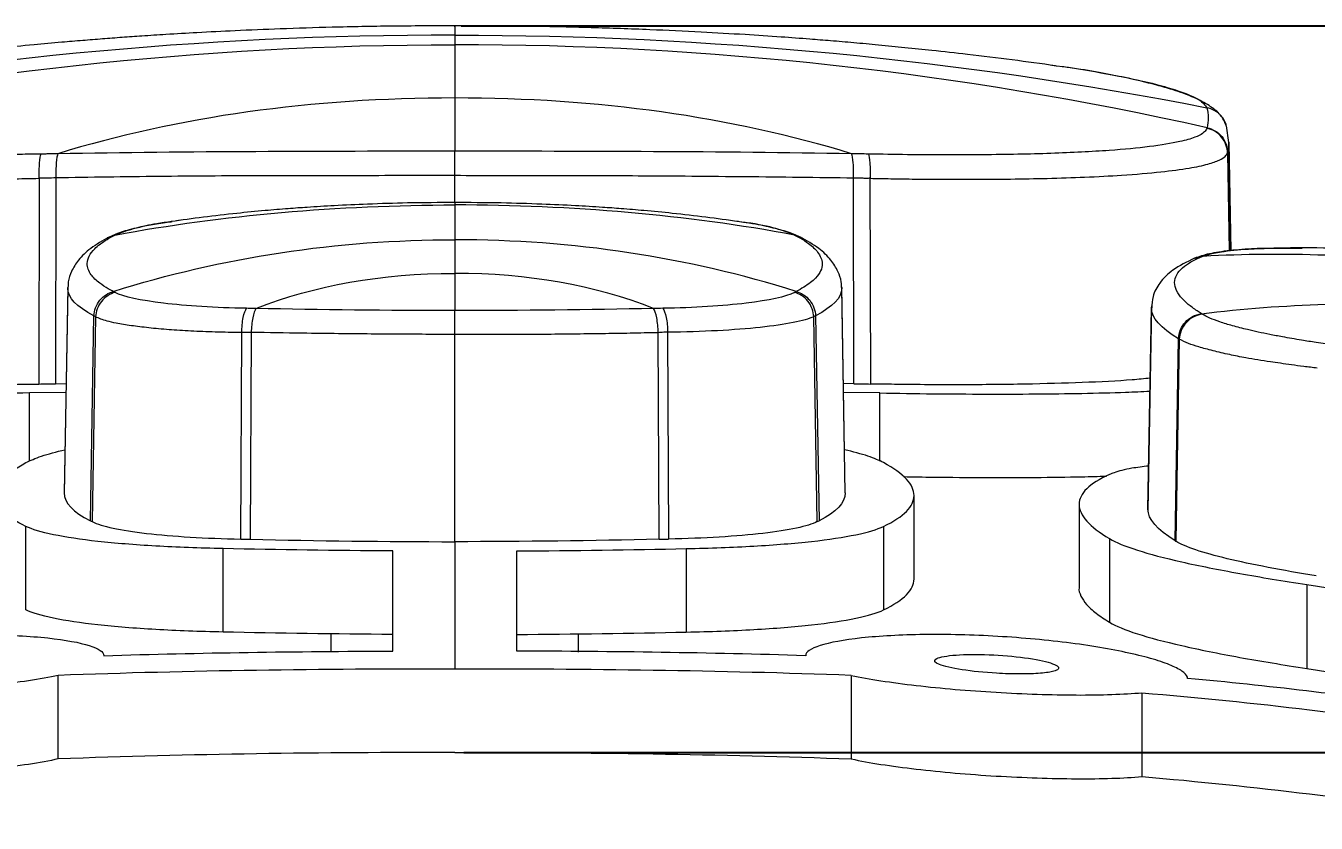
# Model space of a CAD drawing. Header units: inches. Extents: x 1631 to 3663, y 1126 to 1454.
# Drawn here: x 3447.46 to 3459.96, y 1147.99 to 1155.71 of the extents above; entities that cross this region are included whole.
import ezdxf

# ---------------------------------------------------------------- set-up
doc = ezdxf.new("R2010")
doc.units = ezdxf.units.IN
doc.header["$LTSCALE"] = 15
doc.styles.get("Standard").update_dxf_attribs({"font": 'txt', "bigfont": 'gbcbig.shx'})
doc.dimstyles.new('1.5', dxfattribs={"dimtxt": 1, "dimasz": 0.3, "dimexe": 0.18, "dimexo": 0.0625, "dimgap": 0.09, "dimtad": 0, "dimzin": 0, "dimdsep": 46, "dimtxsty": 'Standard', "dimcen": 0, "dimclrd": 3, "dimclre": 3, "dimadec": 0, "dimazin": 2, "dimtfac": 1, "dimtofl": 0, "dimtmove": 0, "dimatfit": 3, "dimfxl": 1, "dimtolj": 1, "dimtzin": 0, "dimarcsym": 0})

# ---------------------------------------------------------------- blocks, each defined once
blk = doc.blocks.new('*D248')
at = {"color": 3, "lineweight": -2}
for p, q in [((3451.705, 1155.713), (3469.698, 1155.713)), ((3469.518, 1155.413), (3469.518, 1153.701)), ((3469.518, 1148.976), (3469.518, 1150.688)), ((3451.705, 1148.676), (3469.698, 1148.676))]:
    blk.add_line(p, q, dxfattribs=at)
at = {"color": 3}
for points in [[(3469.468, 1155.413), (3469.568, 1155.413), (3469.518, 1155.713)], [(3469.468, 1148.976), (3469.568, 1148.976), (3469.518, 1148.676)]]:
    blk.add_solid(points, dxfattribs=at)
at = {"layer": 'Defpoints', "color": 0}
for p in [(3451.643, 1155.713), (3451.643, 1148.676), (3469.518, 1148.676)]:
    blk.add_point(p, dxfattribs=at)
at = {"color": 0, "insert": (3469.518, 1152.194), "char_height": 1, "attachment_point": 5, "rotation": 90}
blk.add_mtext('\\A1;7.04', dxfattribs=at)
blk = doc.blocks.new('*D249')
at = {"color": 3, "lineweight": -2}
for p, q in [((3451.68, 1155.713), (3473.752, 1155.713)), ((3473.572, 1155.413), (3473.572, 1153.442)), ((3473.572, 1148.291), (3473.572, 1150.262)), ((3462.78, 1147.991), (3473.752, 1147.991))]:
    blk.add_line(p, q, dxfattribs=at)
at = {"color": 3}
for points in [[(3473.522, 1155.413), (3473.622, 1155.413), (3473.572, 1155.713)], [(3473.522, 1148.291), (3473.622, 1148.291), (3473.572, 1147.991)]]:
    blk.add_solid(points, dxfattribs=at)
at = {"layer": 'Defpoints', "color": 0}
for p in [(3451.617, 1155.713), (3473.572, 1155.713), (3462.718, 1147.991)]:
    blk.add_point(p, dxfattribs=at)
at = {"color": 0, "insert": (3473.572, 1151.852), "char_height": 1, "attachment_point": 5, "rotation": 90}
blk.add_mtext('\\A1;7.72', dxfattribs=at)

msp = doc.modelspace()

# ---------------------------------------------------------------- linework, layer by layer
at = {"color": 7, "linetype": 'Continuous', "lineweight": 15}
for p, q in [((3459.117, 1154.582), (3459.096, 1154.743)), ((3458.907, 1154.726), (3458.905, 1154.721)), ((3459.105, 1154.48), (3459.106, 1154.485)), ((3459.136, 1153.536), (3459.117, 1154.586)), ((3459.117, 1154.586), (3459.118, 1154.579)), ((3447.592, 1154.236), (3447.587, 1152.244)), ((3447.752, 1154.24), (3447.749, 1152.247)), ((3455.486, 1152.247), (3455.482, 1154.237)), ((3455.648, 1152.244), (3455.643, 1154.236)), ((3448.869, 1153.816), (3448.881, 1153.817)), ((3448.961, 1153.83), (3448.923, 1153.824)), ((3454.308, 1153.825), (3454.27, 1153.83)), ((3459.652, 1153.56), (3459.553, 1153.558)), ((3458.794, 1153.466), (3458.781, 1153.461)), ((3447.868, 1153.185), (3447.833, 1151.179)), ((3447.868, 1153.171), (3447.833, 1151.189)), ((3447.868, 1153.173), (3447.869, 1153.177)), ((3455.402, 1151.19), (3455.367, 1153.185)), ((3455.367, 1153.177), (3455.367, 1153.171)), ((3455.402, 1151.189), (3455.367, 1153.171)), ((3458.368, 1152.995), (3458.333, 1151.022)), ((3458.368, 1152.981), (3458.376, 1153.011)), ((3448.088, 1150.919), (3448.121, 1152.905)), ((3448.138, 1152.894), (3448.105, 1150.911)), ((3455.13, 1150.911), (3455.097, 1152.896)), ((3455.114, 1152.905), (3455.147, 1150.919)), ((3458.334, 1151.031), (3458.368, 1152.979)), ((3449.546, 1150.742), (3449.555, 1152.743)), ((3449.646, 1152.743), (3449.637, 1150.74)), ((3453.598, 1150.74), (3453.589, 1152.741)), ((3453.68, 1152.745), (3453.689, 1150.742)), ((3451.618, 1150.717), (3451.618, 1152.723)), ((3458.597, 1150.726), (3458.63, 1152.681)), ((3458.638, 1152.677), (3458.605, 1150.721)), ((3447.749, 1152.247), (3447.852, 1152.248)), ((3455.486, 1152.247), (3455.384, 1152.248)), ((3447.85, 1152.162), (3447.498, 1152.157)), ((3455.737, 1152.157), (3455.385, 1152.162)), ((3456.068, 1150.356), (3456.068, 1151.164)), ((3457.668, 1151.079), (3457.668, 1150.27)), ((3447.462, 1150.057), (3447.462, 1150.865)), ((3455.773, 1150.865), (3455.773, 1150.057)), ((3457.962, 1150.747), (3457.962, 1149.937)), ((3449.374, 1149.842), (3449.374, 1150.65)), ((3453.861, 1150.65), (3453.861, 1149.842)), ((3459.874, 1150.302), (3459.874, 1149.489)), ((3450.418, 1149.825), (3450.418, 1149.648)), ((3452.818, 1149.648), (3452.818, 1149.825)), ((3447.776, 1148.613), (3447.776, 1149.422)), ((3455.46, 1149.422), (3455.46, 1148.613)), ((3458.276, 1149.254), (3458.276, 1148.443))]:
    msp.add_line(p, q, dxfattribs=at)
at = {"color": 8, "linetype": 'Continuous', "lineweight": 15}
for p, q in [((3459.106, 1154.485), (3459.122, 1153.534)), ((3459.118, 1154.579), (3459.136, 1153.536)), ((3459.105, 1154.48), (3459.121, 1153.534)), ((3451.617, 1153.997), (3451.617, 1154.262)), ((3448.325, 1153.687), (3448.26, 1153.662)), ((3454.91, 1153.687), (3454.975, 1153.661)), ((3458.861, 1153.479), (3458.778, 1153.458)), ((3458.795, 1153.463), (3458.87, 1153.483)), ((3447.868, 1153.171), (3447.868, 1153.173)), ((3458.368, 1152.979), (3458.368, 1152.981)), ((3447.498, 1151.498), (3447.498, 1152.157)), ((3455.737, 1151.498), (3455.737, 1152.157))]:
    msp.add_line(p, q, dxfattribs=at)
at = {"color": 7, "linetype": 'Continuous', "lineweight": 15}
for points in [[(3451.618, 1155.623), (3449.167, 1155.623), (3446.72, 1155.387), (3444.33, 1154.92)], [(3451.618, 1155.623), (3454.068, 1155.623), (3456.515, 1155.387), (3458.905, 1154.92)], [(3444.328, 1154.726), (3446.719, 1155.261), (3449.166, 1155.53), (3451.618, 1155.53)], [(3458.907, 1154.726), (3456.516, 1155.261), (3454.069, 1155.53), (3451.618, 1155.53)], [(3451.618, 1155.014), (3450.232, 1155.014), (3448.94, 1154.833), (3447.772, 1154.474)], [(3455.463, 1154.474), (3454.295, 1154.833), (3453.003, 1155.014), (3451.618, 1155.014)], [(3458.905, 1154.92), (3458.923, 1154.856), (3458.923, 1154.791), (3458.907, 1154.726)], [(3451.618, 1154.498), (3450.331, 1154.498), (3449.047, 1154.495), (3447.772, 1154.474)], [(3455.463, 1154.474), (3454.188, 1154.495), (3452.904, 1154.498), (3451.618, 1154.498)], [(3455.625, 1154.471), (3455.571, 1154.472), (3455.517, 1154.473), (3455.463, 1154.474)], [(3447.752, 1154.24), (3447.699, 1154.238), (3447.645, 1154.237), (3447.592, 1154.236)], [(3448.325, 1153.687), (3449.373, 1153.88), (3450.482, 1153.978), (3451.618, 1153.978)], [(3454.91, 1153.687), (3453.862, 1153.88), (3452.753, 1153.978), (3451.618, 1153.978)], [(3448.309, 1153.14), (3449.362, 1153.473), (3450.476, 1153.641), (3451.618, 1153.641)], [(3454.926, 1153.14), (3453.873, 1153.473), (3452.759, 1153.641), (3451.618, 1153.641)], [(3458.87, 1153.483), (3459.264, 1153.505), (3459.659, 1153.508), (3460.055, 1153.494)], [(3458.861, 1153.479), (3458.864, 1153.481), (3458.867, 1153.482), (3458.87, 1153.483)], [(3449.692, 1152.975), (3450.261, 1153.201), (3450.909, 1153.315), (3451.618, 1153.315)], [(3453.544, 1152.975), (3452.974, 1153.201), (3452.326, 1153.315), (3451.618, 1153.315)], [(3448.121, 1152.905), (3447.953, 1152.992), (3447.868, 1153.081), (3447.868, 1153.171)], [(3448.326, 1153.131), (3448.32, 1153.134), (3448.315, 1153.137), (3448.309, 1153.14)], [(3454.909, 1153.131), (3454.915, 1153.134), (3454.921, 1153.137), (3454.926, 1153.14)], [(3455.367, 1153.171), (3455.367, 1153.081), (3455.282, 1152.992), (3455.114, 1152.905)], [(3458.852, 1152.925), (3459.252, 1152.974), (3459.653, 1153.004), (3460.055, 1153.016)], [(3448.138, 1152.894), (3448.132, 1152.898), (3448.127, 1152.901), (3448.121, 1152.905)], [(3451.618, 1152.955), (3450.967, 1152.955), (3450.32, 1152.962), (3449.692, 1152.975)], [(3453.544, 1152.975), (3452.915, 1152.962), (3452.268, 1152.955), (3451.618, 1152.955)], [(3453.634, 1152.977), (3453.604, 1152.976), (3453.574, 1152.976), (3453.544, 1152.975)], [(3455.114, 1152.905), (3455.108, 1152.902), (3455.103, 1152.899), (3455.097, 1152.896)], [(3458.63, 1152.681), (3458.456, 1152.787), (3458.368, 1152.887), (3458.368, 1152.979)], [(3458.861, 1152.92), (3458.858, 1152.922), (3458.855, 1152.924), (3458.852, 1152.925)], [(3447.587, 1152.244), (3447.641, 1152.245), (3447.695, 1152.246), (3447.749, 1152.247)], [(3455.486, 1152.247), (3455.54, 1152.246), (3455.594, 1152.245), (3455.648, 1152.244)], [(3447.833, 1151.189), (3447.833, 1151.095), (3447.919, 1151.005), (3448.088, 1150.919)], [(3455.402, 1151.189), (3455.402, 1151.095), (3455.316, 1151.005), (3455.147, 1150.919)], [(3458.597, 1150.726), (3458.422, 1150.834), (3458.334, 1150.936), (3458.334, 1151.031)], [(3448.088, 1150.919), (3448.093, 1150.916), (3448.099, 1150.913), (3448.105, 1150.911)], [(3455.13, 1150.911), (3455.136, 1150.913), (3455.142, 1150.916), (3455.147, 1150.919)], [(3449.546, 1150.742), (3449.576, 1150.741), (3449.606, 1150.74), (3449.637, 1150.74)], [(3449.637, 1150.74), (3450.284, 1150.726), (3450.95, 1150.717), (3451.618, 1150.717)], [(3453.598, 1150.74), (3452.951, 1150.726), (3452.285, 1150.717), (3451.618, 1150.717)], [(3453.598, 1150.74), (3453.628, 1150.74), (3453.659, 1150.741), (3453.689, 1150.742)], [(3451.017, 1150.627), (3450.461, 1150.63), (3449.913, 1150.638), (3449.374, 1150.65)], [(3451.018, 1149.658), (3451.018, 1149.988), (3451.018, 1150.309), (3451.018, 1150.627)], [(3451.618, 1150.717), (3451.618, 1150.686), (3451.618, 1150.656), (3451.618, 1150.625)], [(3452.218, 1150.627), (3452.774, 1150.63), (3453.322, 1150.638), (3453.861, 1150.65)], [(3452.218, 1149.658), (3452.218, 1149.988), (3452.218, 1150.309), (3452.218, 1150.627)], [(3458.597, 1150.726), (3458.599, 1150.724), (3458.602, 1150.722), (3458.605, 1150.721)], [(3455.773, 1150.057), (3455.97, 1150.152), (3456.068, 1150.251), (3456.068, 1150.356)], [(3459.874, 1150.302), (3460.414, 1150.221), (3460.962, 1150.136), (3461.518, 1150.043)], [(3451.017, 1149.819), (3450.461, 1149.822), (3449.913, 1149.83), (3449.374, 1149.842)], [(3452.218, 1149.819), (3452.774, 1149.822), (3453.322, 1149.83), (3453.861, 1149.842)], [(3448.218, 1149.613), (3449.151, 1149.642), (3450.084, 1149.655), (3451.018, 1149.658)], [(3455.018, 1149.613), (3454.084, 1149.642), (3453.151, 1149.655), (3452.218, 1149.658)], [(3451.618, 1149.484), (3450.337, 1149.484), (3449.056, 1149.47), (3447.776, 1149.422)], [(3455.46, 1149.422), (3454.179, 1149.47), (3452.899, 1149.484), (3451.618, 1149.484)], [(3459.874, 1149.489), (3460.414, 1149.407), (3460.962, 1149.32), (3461.518, 1149.225)], [(3461.018, 1149.118), (3460.254, 1149.233), (3459.487, 1149.322), (3458.718, 1149.393)], [(3458.276, 1149.254), (3459.361, 1149.163), (3460.443, 1149.037), (3461.518, 1148.858)], [(3451.618, 1148.676), (3450.337, 1148.676), (3449.056, 1148.662), (3447.776, 1148.613)], [(3451.618, 1148.676), (3452.899, 1148.676), (3454.179, 1148.662), (3455.46, 1148.613)], [(3458.276, 1148.443), (3459.361, 1148.349), (3460.443, 1148.221), (3461.518, 1148.038)]]:
    msp.add_open_spline(points, degree=3, dxfattribs=at)
for points, knots in [([(3451.617, 1155.713), (3451.413, 1155.712), (3451.017, 1155.711), (3450.452, 1155.7), (3449.947, 1155.684), (3449.51, 1155.666), (3449.142, 1155.647), (3448.842, 1155.63), (3448.601, 1155.614), (3448.395, 1155.6), (3448.204, 1155.585), (3448.009, 1155.57), (3447.788, 1155.551), (3447.515, 1155.527), (3447.17, 1155.493), (3446.747, 1155.448), (3446.279, 1155.392), (3445.954, 1155.348), (3445.795, 1155.326)], [0, 0, 0, 0, 0.10156, 0.197263, 0.281893, 0.355546, 0.418132, 0.46945, 0.509258, 0.541855, 0.574657, 0.607768, 0.642913, 0.689678, 0.749961, 0.82438, 0.913656, 1, 1, 1, 1]), ([(3457.44, 1155.326), (3457.3, 1155.345), (3457.017, 1155.384), (3456.616, 1155.433), (3456.269, 1155.471), (3455.981, 1155.501), (3455.729, 1155.526), (3455.489, 1155.548), (3455.267, 1155.567), (3455.033, 1155.585), (3454.758, 1155.606), (3454.408, 1155.629), (3453.984, 1155.653), (3453.487, 1155.677), (3452.917, 1155.696), (3452.285, 1155.71), (3451.844, 1155.712), (3451.618, 1155.713)], [0, 0, 0, 0, 0.075732, 0.153071, 0.214246, 0.259925, 0.305076, 0.346769, 0.385548, 0.420518, 0.468339, 0.528642, 0.601025, 0.685101, 0.780574, 0.887335, 1, 1, 1, 1]), ([(3451.618, 1155.623), (3451.618, 1155.611), (3451.618, 1155.582), (3451.618, 1155.549), (3451.618, 1155.53)], [0.45510082, 0.45510082, 0.45510082, 0.45510082, 0.49709454, 0.53918578, 0.53918578, 0.53918578, 0.53918578]), ([(3451.618, 1155.53), (3451.618, 1155.472), (3451.618, 1155.364), (3451.618, 1155.178), (3451.618, 1155.071), (3451.618, 1155.014)], [0.5391858, 0.5391858, 0.5391858, 0.5391858, 0.6732073, 0.7402165, 0.8072334, 0.8072334, 0.8072334, 0.8072334]), ([(3457.402, 1155.331), (3457.417, 1155.33), (3457.618, 1155.305), (3457.942, 1155.249), (3458.349, 1155.167), (3458.648, 1155.081), (3458.85, 1154.997), (3458.887, 1154.945), (3458.905, 1154.92)], [0, 0, 0, 0, 0.015651, 0.212601, 0.409516, 0.60639, 0.803227, 1, 1, 1, 1]), ([(3459.096, 1154.733), (3459.082, 1154.768), (3459.055, 1154.842), (3458.949, 1154.93), (3458.807, 1155.009), (3458.63, 1155.078), (3458.406, 1155.144), (3458.146, 1155.206), (3457.858, 1155.261), (3457.652, 1155.297), (3457.524, 1155.314), (3457.503, 1155.317)], [0, 0, 0, 0, 0.1184, 0.243549, 0.365098, 0.483258, 0.608795, 0.753902, 0.861419, 0.977406, 1, 1, 1, 1]), ([(3451.618, 1155.014), (3451.618, 1154.933), (3451.618, 1154.799), (3451.618, 1154.618), (3451.618, 1154.532), (3451.618, 1154.498)], [0.8072334, 0.8072334, 0.8072334, 0.8072334, 0.9036128, 0.9518064, 0.9825935, 0.9825935, 0.9825935, 0.9825935]), ([(3447.61, 1154.471), (3447.542, 1154.47), (3447.395, 1154.467), (3447.164, 1154.464), (3446.885, 1154.462), (3446.593, 1154.462), (3446.193, 1154.467), (3445.809, 1154.477), (3445.474, 1154.493), (3445.236, 1154.508), (3445.026, 1154.526), (3444.825, 1154.549), (3444.656, 1154.576), (3444.52, 1154.607), (3444.42, 1154.642), (3444.352, 1154.679), (3444.337, 1154.707), (3444.33, 1154.721)], [0, 0, 0, 0, 0.039009, 0.083515, 0.133529, 0.202271, 0.259206, 0.384955, 0.460915, 0.511256, 0.581097, 0.650927, 0.720751, 0.790571, 0.860386, 0.930194, 1, 1, 1, 1]), ([(3458.905, 1154.721), (3458.903, 1154.714), (3458.896, 1154.697), (3458.863, 1154.667), (3458.788, 1154.629), (3458.632, 1154.585), (3458.365, 1154.541), (3458.027, 1154.509), (3457.694, 1154.489), (3457.397, 1154.476), (3457.076, 1154.468), (3456.735, 1154.463), (3456.377, 1154.462), (3456.006, 1154.464), (3455.752, 1154.469), (3455.625, 1154.471)], [0, 0, 0, 0, 0.034142, 0.08663, 0.157459, 0.246623, 0.369645, 0.492681, 0.565125, 0.637576, 0.71004, 0.782524, 0.855012, 0.927502, 1, 1, 1, 1]), ([(3459.105, 1154.48), (3459.104, 1154.532), (3459.085, 1154.59), (3459.01, 1154.681), (3458.956, 1154.71), (3458.905, 1154.721)], [0, 0, 0, 0, 0.5, 0.5, 1, 1, 1, 1]), ([(3458.907, 1154.726), (3458.958, 1154.716), (3459.011, 1154.686), (3459.086, 1154.596), (3459.105, 1154.537), (3459.106, 1154.485)], [0, 0, 0, 0, 0.5, 0.5, 1, 1, 1, 1]), ([(3451.617, 1154.262), (3451.617, 1154.311), (3451.617, 1154.364), (3451.617, 1154.451), (3451.617, 1154.482), (3451.618, 1154.498)], [0, 0, 0, 0, 0.5, 0.5, 1, 1, 1, 1]), ([(3459.118, 1154.579), (3459.117, 1154.565), (3459.116, 1154.536), (3459.109, 1154.502), (3459.106, 1154.485)], [0, 0, 0, 0, 0.4998645, 1, 1, 1, 1]), ([(3444.131, 1154.48), (3444.134, 1154.473), (3444.14, 1154.458), (3444.166, 1154.436), (3444.209, 1154.411), (3444.277, 1154.385), (3444.373, 1154.359), (3444.504, 1154.333), (3444.675, 1154.309), (3444.891, 1154.286), (3445.202, 1154.262), (3445.61, 1154.242), (3446.097, 1154.23), (3446.553, 1154.226), (3446.958, 1154.227), (3447.298, 1154.23), (3447.502, 1154.234), (3447.592, 1154.236)], [0, 0, 0, 0, 0.036295, 0.077436, 0.123423, 0.174256, 0.229935, 0.290454, 0.355807, 0.425988, 0.500991, 0.61911, 0.723249, 0.813403, 0.889582, 0.951782, 1, 1, 1, 1]), ([(3447.592, 1154.236), (3447.591, 1154.286), (3447.592, 1154.341), (3447.599, 1154.427), (3447.604, 1154.457), (3447.61, 1154.471)], [0, 0, 0, 0, 0.5, 0.5, 1, 1, 1, 1]), ([(3447.772, 1154.474), (3447.757, 1154.474), (3447.729, 1154.474), (3447.687, 1154.472), (3447.647, 1154.471), (3447.622, 1154.471), (3447.61, 1154.471)], [0, 0, 0, 0, 0.272362, 0.526844, 0.7716801, 1, 1, 1, 1]), ([(3447.772, 1154.474), (3447.766, 1154.46), (3447.76, 1154.429), (3447.753, 1154.342), (3447.752, 1154.289), (3447.752, 1154.24)], [0, 0, 0, 0, 0.5, 0.5, 1, 1, 1, 1]), ([(3455.482, 1154.237), (3455.483, 1154.287), (3455.482, 1154.341), (3455.475, 1154.428), (3455.469, 1154.46), (3455.463, 1154.474)], [0, 0, 0, 0, 0.5, 0.5, 1, 1, 1, 1]), ([(3455.625, 1154.471), (3455.631, 1154.457), (3455.636, 1154.427), (3455.643, 1154.341), (3455.644, 1154.286), (3455.643, 1154.236)], [0, 0, 0, 0, 0.5, 0.5, 1, 1, 1, 1]), ([(3455.643, 1154.236), (3455.709, 1154.235), (3455.856, 1154.232), (3456.095, 1154.228), (3456.371, 1154.226), (3456.68, 1154.226), (3457.017, 1154.229), (3457.373, 1154.235), (3457.738, 1154.247), (3458.116, 1154.267), (3458.461, 1154.296), (3458.734, 1154.332), (3458.917, 1154.371), (3459.028, 1154.41), (3459.087, 1154.446), (3459.099, 1154.469), (3459.105, 1154.48)], [0, 0, 0, 0, 0.03572, 0.079063, 0.130029, 0.188617, 0.254827, 0.328665, 0.410134, 0.499233, 0.610378, 0.71048, 0.799512, 0.877449, 0.944279, 1, 1, 1, 1]), ([(3451.617, 1154.262), (3451.452, 1154.262), (3451.126, 1154.262), (3450.645, 1154.261), (3450.179, 1154.261), (3449.549, 1154.26), (3448.741, 1154.255), (3448.085, 1154.245), (3447.752, 1154.24)], [0, 0, 0, 0, 0.12793, 0.252054, 0.372372, 0.488882, 0.740425, 1, 1, 1, 1]), ([(3453.395, 1154.258), (3453.248, 1154.259), (3452.952, 1154.26), (3452.359, 1154.26), (3451.914, 1154.26), (3451.617, 1154.262), (3451.617, 1154.262)], [0, 0, 0, 0, 0.2491731, 0.5003045, 0.9996554, 1, 1, 1, 1]), ([(3455.482, 1154.237), (3455.307, 1154.24), (3454.958, 1154.245), (3454.436, 1154.25), (3453.915, 1154.255), (3453.568, 1154.257), (3453.395, 1154.258)], [0, 0, 0, 0, 0.252181, 0.502908, 0.75218, 1, 1, 1, 1]), ([(3455.643, 1154.236), (3455.63, 1154.236), (3455.604, 1154.235), (3455.564, 1154.236), (3455.523, 1154.238), (3455.495, 1154.238), (3455.482, 1154.237)], [0, 0, 0, 0, 0.241344, 0.489497, 0.750004, 1, 1, 1, 1]), ([(3451.618, 1154.001), (3451.465, 1154.001), (3451.181, 1153.999), (3450.792, 1153.987), (3450.468, 1153.972), (3450.214, 1153.957), (3449.99, 1153.941), (3449.762, 1153.922), (3449.487, 1153.895), (3449.181, 1153.861), (3448.973, 1153.831), (3448.869, 1153.817)], [0, 0, 0, 0, 0.159713, 0.29603, 0.411039, 0.505314, 0.570673, 0.652034, 0.75376, 0.877381, 1, 1, 1, 1]), ([(3454.367, 1153.817), (3454.262, 1153.831), (3454.052, 1153.861), (3453.746, 1153.895), (3453.471, 1153.922), (3453.245, 1153.941), (3453.022, 1153.957), (3452.768, 1153.972), (3452.441, 1153.987), (3452.046, 1153.999), (3451.757, 1154.001), (3451.601, 1154.001)], [0, 0, 0, 0, 0.122808, 0.246028, 0.34701, 0.427314, 0.49149, 0.585181, 0.700594, 0.838194, 1, 1, 1, 1]), ([(3451.618, 1153.978), (3451.618, 1153.956), (3451.618, 1153.878), (3451.618, 1153.731), (3451.618, 1153.641)], [0.3297937, 0.3297937, 0.3297937, 0.3297937, 0.4960972, 0.6638155, 0.6638155, 0.6638155, 0.6638155]), ([(3448.875, 1153.817), (3448.826, 1153.81), (3448.696, 1153.792), (3448.524, 1153.755), (3448.358, 1153.709), (3448.286, 1153.675), (3448.25, 1153.658)], [0, 0, 0, 0, 0.169567, 0.443456, 0.720281, 1, 1, 1, 1]), ([(3454.91, 1153.687), (3454.856, 1153.708), (3454.748, 1153.75), (3454.54, 1153.795), (3454.383, 1153.814), (3454.352, 1153.817)], [0, 0, 0, 0, 0.446462, 0.892615, 1, 1, 1, 1]), ([(3454.986, 1153.657), (3454.949, 1153.675), (3454.877, 1153.709), (3454.71, 1153.755), (3454.538, 1153.792), (3454.408, 1153.81), (3454.36, 1153.817)], [0, 0, 0, 0, 0.280646, 0.558248, 0.832884, 1, 1, 1, 1]), ([(3448.268, 1153.667), (3448.206, 1153.632), (3448.089, 1153.565), (3447.972, 1153.451), (3447.904, 1153.342), (3447.872, 1153.252), (3447.871, 1153.196), (3447.87, 1153.177)], [0, 0, 0, 0, 0.279178, 0.524761, 0.736107, 0.912699, 1, 1, 1, 1]), ([(3448.309, 1153.14), (3448.293, 1153.149), (3448.244, 1153.175), (3448.162, 1153.229), (3448.078, 1153.31), (3448.039, 1153.421), (3448.099, 1153.537), (3448.217, 1153.629), (3448.299, 1153.673), (3448.325, 1153.687)], [0, 0, 0, 0, 0.049744, 0.149666, 0.299762, 0.499997, 0.75529, 0.921995, 1, 1, 1, 1]), ([(3451.618, 1153.641), (3451.618, 1153.595), (3451.618, 1153.495), (3451.618, 1153.378), (3451.618, 1153.315)], [0.6638154, 0.6638154, 0.6638154, 0.6638154, 0.7482245, 0.8326321, 0.8326321, 0.8326321, 0.8326321]), ([(3454.91, 1153.687), (3454.927, 1153.678), (3454.978, 1153.651), (3455.062, 1153.596), (3455.151, 1153.513), (3455.196, 1153.4), (3455.144, 1153.286), (3455.03, 1153.197), (3454.951, 1153.154), (3454.926, 1153.14)], [0, 0, 0, 0, 0.049986, 0.150014, 0.300068, 0.500104, 0.756065, 0.922724, 1, 1, 1, 1]), ([(3455.365, 1153.177), (3455.365, 1153.195), (3455.363, 1153.252), (3455.332, 1153.341), (3455.263, 1153.451), (3455.146, 1153.565), (3455.029, 1153.632), (3454.967, 1153.667)], [0, 0, 0, 0, 0.087351, 0.263923, 0.475254, 0.720825, 1, 1, 1, 1]), ([(3459.553, 1153.558), (3459.491, 1153.557), (3459.333, 1153.555), (3459.121, 1153.537), (3458.917, 1153.507), (3458.83, 1153.477), (3458.786, 1153.463)], [0, 0, 0, 0, 0.173277, 0.445735, 0.72127, 1, 1, 1, 1]), ([(3460.055, 1153.558), (3460.048, 1153.559), (3459.872, 1153.566), (3459.695, 1153.562), (3459.525, 1153.557)], [0, 0, 0, 0, 0.037571, 1, 1, 1, 1]), ([(3459.525, 1153.559), (3459.562, 1153.56), (3459.645, 1153.561), (3459.746, 1153.561), (3459.814, 1153.559), (3459.829, 1153.558)], [0, 0, 0, 0, 0.385457, 0.864458, 1, 1, 1, 1]), ([(3458.786, 1153.463), (3458.711, 1153.426), (3458.571, 1153.357), (3458.449, 1153.232), (3458.378, 1153.11), (3458.373, 1153.018), (3458.371, 1152.981)], [0, 0, 0, 0, 0.317814, 0.596222, 0.834822, 1, 1, 1, 1]), ([(3458.852, 1152.925), (3458.838, 1152.934), (3458.791, 1152.965), (3458.716, 1153.02), (3458.643, 1153.092), (3458.597, 1153.169), (3458.587, 1153.246), (3458.617, 1153.319), (3458.681, 1153.383), (3458.764, 1153.436), (3458.829, 1153.466), (3458.861, 1153.479)], [0.0280886, 0.0280886, 0.0280886, 0.0280886, 0.0664527, 0.157988, 0.2678486, 0.3894097, 0.5161658, 0.6416716, 0.759436, 0.862885, 0.9439404, 0.9439404, 0.9439404, 0.9439404]), ([(3451.618, 1153.315), (3451.618, 1153.253), (3451.618, 1153.154), (3451.618, 1153.028), (3451.618, 1152.973), (3451.618, 1152.955)], [0.8326318, 0.8326318, 0.8326318, 0.8326318, 0.9163172, 0.9581586, 0.9776462, 0.9776462, 0.9776462, 0.9776462]), ([(3448.121, 1152.905), (3448.124, 1152.956), (3448.144, 1153.011), (3448.214, 1153.098), (3448.262, 1153.128), (3448.309, 1153.14)], [0, 0, 0, 0, 0.5, 0.5, 1, 1, 1, 1]), ([(3448.326, 1153.131), (3448.279, 1153.119), (3448.229, 1153.088), (3448.159, 1153), (3448.14, 1152.944), (3448.138, 1152.894)], [0, 0, 0, 0, 0.5, 0.5, 1, 1, 1, 1]), ([(3449.601, 1152.977), (3449.298, 1152.982), (3449.017, 1153), (3448.572, 1153.053), (3448.41, 1153.089), (3448.326, 1153.131)], [0, 0, 0, 0, 0.5, 0.5, 1, 1, 1, 1]), ([(3454.909, 1153.131), (3454.825, 1153.089), (3454.663, 1153.053), (3454.218, 1153), (3453.937, 1152.982), (3453.634, 1152.977)], [0, 0, 0, 0, 0.5, 0.5, 1, 1, 1, 1]), ([(3455.097, 1152.896), (3455.094, 1152.946), (3455.075, 1153.002), (3455.005, 1153.089), (3454.956, 1153.119), (3454.909, 1153.131)], [0, 0, 0, 0, 0.5, 0.5, 1, 1, 1, 1]), ([(3454.926, 1153.14), (3454.973, 1153.128), (3455.022, 1153.098), (3455.092, 1153.011), (3455.111, 1152.956), (3455.114, 1152.905)], [0, 0, 0, 0, 0.5, 0.5, 1, 1, 1, 1]), ([(3449.555, 1152.743), (3449.511, 1152.743), (3449.424, 1152.744), (3449.297, 1152.747), (3449.176, 1152.751), (3449.061, 1152.756), (3448.952, 1152.762), (3448.848, 1152.77), (3448.747, 1152.778), (3448.622, 1152.791), (3448.478, 1152.809), (3448.346, 1152.83), (3448.224, 1152.858), (3448.171, 1152.88), (3448.138, 1152.894)], [0, 0, 0, 0, 0.065168, 0.129494, 0.192835, 0.254762, 0.315785, 0.376825, 0.438752, 0.501201, 0.623394, 0.749375, 0.842897, 1, 1, 1, 1]), ([(3449.555, 1152.743), (3449.555, 1152.791), (3449.56, 1152.845), (3449.577, 1152.93), (3449.589, 1152.961), (3449.601, 1152.977)], [0, 0, 0, 0, 0.5, 0.5, 1, 1, 1, 1]), ([(3449.692, 1152.975), (3449.68, 1152.975), (3449.65, 1152.976), (3449.62, 1152.976), (3449.601, 1152.977)], [0, 0, 0, 0, 0.379417, 1, 1, 1, 1]), ([(3449.692, 1152.975), (3449.68, 1152.959), (3449.669, 1152.928), (3449.652, 1152.843), (3449.647, 1152.791), (3449.646, 1152.743)], [0, 0, 0, 0, 0.5, 0.5, 1, 1, 1, 1]), ([(3451.618, 1152.723), (3451.618, 1152.771), (3451.618, 1152.822), (3451.618, 1152.907), (3451.618, 1152.938), (3451.618, 1152.955)], [0, 0, 0, 0, 0.5, 0.5, 1, 1, 1, 1]), ([(3453.589, 1152.741), (3453.588, 1152.789), (3453.583, 1152.842), (3453.566, 1152.927), (3453.555, 1152.959), (3453.544, 1152.975)], [0, 0, 0, 0, 0.5, 0.5, 1, 1, 1, 1]), ([(3453.634, 1152.977), (3453.646, 1152.961), (3453.657, 1152.931), (3453.675, 1152.846), (3453.68, 1152.793), (3453.68, 1152.745)], [0, 0, 0, 0, 0.5, 0.5, 1, 1, 1, 1]), ([(3455.097, 1152.896), (3455.006, 1152.854), (3454.825, 1152.819), (3454.33, 1152.766), (3454.016, 1152.749), (3453.68, 1152.745)], [0, 0, 0, 0, 0.5, 0.5, 1, 1, 1, 1]), ([(3458.63, 1152.681), (3458.631, 1152.712), (3458.638, 1152.743), (3458.662, 1152.799), (3458.678, 1152.823), (3458.734, 1152.885), (3458.79, 1152.918), (3458.852, 1152.925)], [0, 0, 0, 0, 0.25, 0.25, 0.5, 0.5, 1, 1, 1, 1]), ([(3458.861, 1152.92), (3458.808, 1152.914), (3458.749, 1152.886), (3458.664, 1152.794), (3458.641, 1152.732), (3458.638, 1152.677)], [0, 0, 0, 0, 0.5, 0.5, 1, 1, 1, 1]), ([(3460.054, 1152.632), (3460.024, 1152.637), (3459.945, 1152.649), (3459.804, 1152.671), (3459.653, 1152.697), (3459.476, 1152.731), (3459.31, 1152.767), (3459.151, 1152.808), (3459.028, 1152.845), (3458.928, 1152.883), (3458.883, 1152.908), (3458.861, 1152.92)], [0, 0, 0, 0, 0.05337, 0.138546, 0.255519, 0.339121, 0.49854, 0.623918, 0.749211, 0.874554, 1, 1, 1, 1]), ([(3449.646, 1152.743), (3449.633, 1152.744), (3449.603, 1152.744), (3449.572, 1152.743), (3449.555, 1152.743)], [0, 0, 0, 0, 0.4168, 1, 1, 1, 1]), ([(3451.618, 1152.723), (3451.535, 1152.724), (3451.363, 1152.725), (3451.092, 1152.726), (3450.8, 1152.728), (3450.48, 1152.731), (3450.091, 1152.736), (3449.811, 1152.741), (3449.646, 1152.743)], [0, 0, 0, 0, 0.124069, 0.259843, 0.407321, 0.566504, 0.744958, 1, 1, 1, 1]), ([(3453.589, 1152.741), (3453.499, 1152.739), (3453.318, 1152.735), (3453.042, 1152.731), (3452.764, 1152.727), (3452.481, 1152.724), (3452.196, 1152.723), (3451.908, 1152.722), (3451.714, 1152.723), (3451.618, 1152.723)], [0, 0, 0, 0, 0.139783, 0.280589, 0.422419, 0.565275, 0.709156, 0.854064, 1, 1, 1, 1]), ([(3453.68, 1152.745), (3453.668, 1152.745), (3453.637, 1152.745), (3453.607, 1152.742), (3453.589, 1152.741)], [0, 0, 0, 0, 0.418741, 1, 1, 1, 1]), ([(3458.638, 1152.677), (3458.637, 1152.677), (3458.634, 1152.677), (3458.631, 1152.679), (3458.63, 1152.681)], [0, 0, 0, 0, 0.535329, 1, 1, 1, 1]), ([(3459.975, 1152.397), (3459.931, 1152.403), (3459.846, 1152.413), (3459.727, 1152.429), (3459.619, 1152.444), (3459.468, 1152.466), (3459.299, 1152.493), (3459.115, 1152.53), (3458.96, 1152.566), (3458.828, 1152.602), (3458.715, 1152.639), (3458.666, 1152.664), (3458.638, 1152.677)], [0, 0, 0, 0, 0.068599, 0.132666, 0.19242, 0.248385, 0.393213, 0.500569, 0.62458, 0.751095, 0.861977, 1, 1, 1, 1]), ([(3444.879, 1152.301), (3444.935, 1152.295), (3445.119, 1152.277), (3445.526, 1152.257), (3446.078, 1152.241), (3446.694, 1152.235), (3447.207, 1152.238), (3447.509, 1152.243), (3447.587, 1152.244)], [0, 0, 0, 0, 0.092185, 0.301139, 0.510098, 0.718308, 0.926521, 1, 1, 1, 1]), ([(3458.356, 1152.301), (3458.299, 1152.295), (3458.115, 1152.276), (3457.706, 1152.257), (3457.154, 1152.241), (3456.537, 1152.235), (3456.026, 1152.238), (3455.725, 1152.243), (3455.648, 1152.244)], [0, 0, 0, 0, 0.093398, 0.302349, 0.511307, 0.719518, 0.927733, 1, 1, 1, 1]), ([(3447.498, 1152.157), (3447.325, 1152.154), (3446.978, 1152.149), (3446.475, 1152.146), (3445.991, 1152.147), (3445.537, 1152.153), (3445.163, 1152.162), (3444.959, 1152.171), (3444.882, 1152.175)], [0, 0, 0, 0, 0.1778977, 0.3563622, 0.5342594, 0.7121607, 0.8906297, 1, 1, 1, 1]), ([(3455.737, 1152.157), (3455.91, 1152.154), (3456.257, 1152.149), (3456.76, 1152.146), (3457.244, 1152.147), (3457.698, 1152.153), (3458.072, 1152.162), (3458.276, 1152.171), (3458.354, 1152.175)], [0, 0, 0, 0, 0.1779, 0.356367, 0.534267, 0.712171, 0.890643, 1, 1, 1, 1]), ([(3447.462, 1151.483), (3447.507, 1151.504), (3447.598, 1151.547), (3447.759, 1151.587), (3447.84, 1151.608)], [0, 0, 0, 0, 0.495539, 1, 1, 1, 1]), ([(3455.773, 1151.483), (3455.728, 1151.504), (3455.637, 1151.547), (3455.476, 1151.587), (3455.395, 1151.608)], [0, 0, 0, 0, 0.49547, 1, 1, 1, 1]), ([(3447.462, 1150.865), (3447.265, 1150.96), (3447.167, 1151.059), (3447.168, 1151.269), (3447.266, 1151.376), (3447.462, 1151.483)], [0, 0, 0, 0, 0.5, 0.5, 1, 1, 1, 1]), ([(3455.773, 1150.865), (3455.97, 1150.96), (3456.068, 1151.059), (3456.067, 1151.269), (3455.969, 1151.376), (3455.773, 1151.483)], [0, 0, 0, 0, 0.5, 0.5, 1, 1, 1, 1]), ([(3457.962, 1151.367), (3457.765, 1151.281), (3457.667, 1151.184), (3457.668, 1150.973), (3457.766, 1150.863), (3457.962, 1150.747)], [0, 0, 0, 0, 0.5, 0.5, 1, 1, 1, 1]), ([(3458.341, 1151.45), (3458.285, 1151.443), (3458.145, 1151.426), (3458.031, 1151.396), (3457.976, 1151.373), (3457.962, 1151.367)], [0, 0, 0, 0, 0.33379, 0.828377, 1, 1, 1, 1]), ([(3455.966, 1151.347), (3456.062, 1151.345), (3456.332, 1151.341), (3456.76, 1151.338), (3457.243, 1151.339), (3457.636, 1151.344), (3457.853, 1151.35), (3457.931, 1151.352)], [0, 0, 0, 0, 0.135008, 0.378337, 0.620892, 0.863454, 1, 1, 1, 1]), ([(3449.374, 1150.65), (3449.143, 1150.654), (3448.926, 1150.663), (3448.516, 1150.686), (3448.326, 1150.702), (3447.994, 1150.738), (3447.848, 1150.76), (3447.613, 1150.809), (3447.523, 1150.836), (3447.462, 1150.865)], [0, 0, 0, 0, 0.25, 0.25, 0.5, 0.5, 0.75, 0.75, 1, 1, 1, 1]), ([(3448.105, 1150.911), (3448.151, 1150.888), (3448.219, 1150.867), (3448.396, 1150.829), (3448.506, 1150.812), (3448.756, 1150.783), (3448.9, 1150.771), (3449.208, 1150.752), (3449.372, 1150.746), (3449.546, 1150.742)], [0, 0, 0, 0, 0.25, 0.25, 0.5, 0.5, 0.75, 0.75, 1, 1, 1, 1]), ([(3455.13, 1150.911), (3455.084, 1150.888), (3455.016, 1150.867), (3454.839, 1150.829), (3454.729, 1150.812), (3454.479, 1150.783), (3454.335, 1150.771), (3454.027, 1150.752), (3453.863, 1150.746), (3453.689, 1150.742)], [0, 0, 0, 0, 0.25, 0.25, 0.5, 0.5, 0.75, 0.75, 1, 1, 1, 1]), ([(3453.861, 1150.65), (3454.092, 1150.654), (3454.31, 1150.663), (3454.719, 1150.686), (3454.909, 1150.702), (3455.241, 1150.738), (3455.388, 1150.76), (3455.622, 1150.809), (3455.712, 1150.836), (3455.773, 1150.865)], [0, 0, 0, 0, 0.25, 0.25, 0.5, 0.5, 0.75, 0.75, 1, 1, 1, 1]), ([(3457.962, 1150.747), (3458.023, 1150.71), (3458.114, 1150.673), (3458.349, 1150.598), (3458.495, 1150.559), (3458.828, 1150.484), (3459.019, 1150.446), (3459.427, 1150.373), (3459.644, 1150.337), (3459.874, 1150.302)], [0, 0, 0, 0, 0.25, 0.25, 0.5, 0.5, 0.75, 0.75, 1, 1, 1, 1]), ([(3451.618, 1150.625), (3451.618, 1150.398), (3451.618, 1150.023), (3451.618, 1149.636), (3451.618, 1149.484)], [0.73305651, 0.73305651, 0.73305651, 0.73305651, 0.7760482, 0.80322496, 0.80322496, 0.80322496, 0.80322496]), ([(3459.964, 1150.387), (3459.8, 1150.413), (3459.642, 1150.44), (3459.353, 1150.496), (3459.221, 1150.524), (3458.983, 1150.581), (3458.882, 1150.609), (3458.715, 1150.666), (3458.65, 1150.694), (3458.605, 1150.721)], [0, 0, 0, 0, 0.25, 0.25, 0.5, 0.5, 0.75, 0.75, 1, 1, 1, 1]), ([(3457.668, 1150.27), (3457.668, 1150.27), (3457.661, 1150.244), (3457.682, 1150.191), (3457.734, 1150.109), (3457.825, 1150.024), (3457.916, 1149.966), (3457.962, 1149.937)], [0, 0, 0, 0, 0.000139, 0.248007, 0.495876, 0.747937, 1, 1, 1, 1]), ([(3449.374, 1149.842), (3449.143, 1149.846), (3448.926, 1149.855), (3448.516, 1149.878), (3448.326, 1149.893), (3447.994, 1149.93), (3447.848, 1149.952), (3447.613, 1150), (3447.523, 1150.027), (3447.462, 1150.057)], [0, 0, 0, 0, 0.25, 0.25, 0.5, 0.5, 0.75, 0.75, 1, 1, 1, 1]), ([(3453.861, 1149.842), (3454.092, 1149.846), (3454.31, 1149.855), (3454.719, 1149.878), (3454.909, 1149.893), (3455.241, 1149.93), (3455.388, 1149.952), (3455.622, 1150), (3455.712, 1150.027), (3455.773, 1150.057)], [0, 0, 0, 0, 0.25, 0.25, 0.5, 0.5, 0.75, 0.75, 1, 1, 1, 1]), ([(3457.962, 1149.937), (3458.023, 1149.9), (3458.114, 1149.863), (3458.349, 1149.787), (3458.495, 1149.749), (3458.828, 1149.673), (3459.019, 1149.634), (3459.427, 1149.56), (3459.644, 1149.525), (3459.874, 1149.489)], [0, 0, 0, 0, 0.25, 0.25, 0.5, 0.5, 0.75, 0.75, 1, 1, 1, 1]), ([(3444.518, 1149.393), (3444.518, 1149.411), (3444.529, 1149.43), (3444.576, 1149.469), (3444.611, 1149.489), (3444.703, 1149.53), (3444.759, 1149.551), (3444.891, 1149.592), (3444.968, 1149.612), (3445.137, 1149.65), (3445.23, 1149.669), (3445.43, 1149.704), (3445.537, 1149.72), (3445.87, 1149.763), (3446.114, 1149.786), (3446.478, 1149.807), (3446.601, 1149.812), (3446.841, 1149.818), (3446.957, 1149.819), (3447.182, 1149.816), (3447.292, 1149.812), (3447.494, 1149.801), (3447.588, 1149.794), (3447.848, 1149.766), (3447.984, 1149.741), (3448.17, 1149.682), (3448.218, 1149.649), (3448.218, 1149.613)], [0, 0, 0, 0, 0.0625, 0.0625, 0.125, 0.125, 0.1875, 0.1875, 0.25, 0.25, 0.3125, 0.3125, 0.375, 0.375, 0.5, 0.5, 0.5625, 0.5625, 0.625, 0.625, 0.6875, 0.6875, 0.75, 0.75, 0.875, 0.875, 1, 1, 1, 1]), ([(3458.718, 1149.393), (3458.718, 1149.411), (3458.706, 1149.43), (3458.659, 1149.469), (3458.624, 1149.489), (3458.532, 1149.53), (3458.476, 1149.551), (3458.344, 1149.592), (3458.267, 1149.612), (3458.098, 1149.65), (3458.005, 1149.669), (3457.805, 1149.704), (3457.698, 1149.72), (3457.365, 1149.763), (3457.121, 1149.786), (3456.757, 1149.807), (3456.634, 1149.812), (3456.395, 1149.818), (3456.278, 1149.819), (3456.053, 1149.816), (3455.943, 1149.812), (3455.741, 1149.801), (3455.647, 1149.794), (3455.387, 1149.766), (3455.251, 1149.741), (3455.065, 1149.682), (3455.018, 1149.649), (3455.018, 1149.613)], [0, 0, 0, 0, 0.0625, 0.0625, 0.125, 0.125, 0.1875, 0.1875, 0.25, 0.25, 0.3125, 0.3125, 0.375, 0.375, 0.5, 0.5, 0.5625, 0.5625, 0.625, 0.625, 0.6875, 0.6875, 0.75, 0.75, 0.875, 0.875, 1, 1, 1, 1]), ([(3456.868, 1149.443), (3456.748, 1149.45), (3456.631, 1149.462), (3456.436, 1149.492), (3456.358, 1149.51), (3456.269, 1149.546), (3456.256, 1149.564), (3456.301, 1149.595), (3456.359, 1149.609), (3456.526, 1149.625), (3456.635, 1149.627), (3456.869, 1149.621), (3456.99, 1149.612), (3457.208, 1149.585), (3457.303, 1149.568), (3457.432, 1149.531), (3457.468, 1149.511), (3457.468, 1149.494)], [0, 0, 0, 0, 0.125, 0.125, 0.25, 0.25, 0.375, 0.375, 0.5, 0.5, 0.625, 0.625, 0.75, 0.75, 0.875, 0.875, 1, 1, 1, 1]), ([(3457.468, 1149.494), (3457.467, 1149.49), (3457.465, 1149.482), (3457.449, 1149.472), (3457.42, 1149.461), (3457.37, 1149.451), (3457.295, 1149.442), (3457.203, 1149.437), (3457.098, 1149.436), (3456.985, 1149.437), (3456.907, 1149.441), (3456.868, 1149.443)], [0, 0, 0, 0, 0.084108, 0.167254, 0.250865, 0.375991, 0.502041, 0.626386, 0.751612, 0.875793, 1, 1, 1, 1]), ([(3447.776, 1149.422), (3447.689, 1149.404), (3447.593, 1149.387), (3447.382, 1149.354), (3447.266, 1149.339), (3446.905, 1149.297), (3446.638, 1149.274), (3446.239, 1149.251), (3446.104, 1149.244), (3445.843, 1149.236), (3445.717, 1149.233), (3445.473, 1149.232), (3445.357, 1149.234), (3445.145, 1149.241), (3445.047, 1149.247), (3444.96, 1149.254)], [0, 0, 0, 0, 0.125, 0.125, 0.25, 0.25, 0.5, 0.5, 0.625, 0.625, 0.75, 0.75, 0.875, 0.875, 1, 1, 1, 1]), ([(3455.46, 1149.422), (3455.546, 1149.404), (3455.642, 1149.387), (3455.853, 1149.354), (3455.969, 1149.339), (3456.33, 1149.297), (3456.597, 1149.274), (3456.996, 1149.251), (3457.131, 1149.244), (3457.392, 1149.236), (3457.518, 1149.233), (3457.762, 1149.232), (3457.878, 1149.234), (3458.09, 1149.241), (3458.188, 1149.247), (3458.276, 1149.254)], [0, 0, 0, 0, 0.125, 0.125, 0.25, 0.25, 0.5, 0.5, 0.625, 0.625, 0.75, 0.75, 0.875, 0.875, 1, 1, 1, 1]), ([(3447.776, 1148.613), (3447.689, 1148.595), (3447.593, 1148.577), (3447.382, 1148.545), (3447.266, 1148.529), (3446.905, 1148.487), (3446.638, 1148.464), (3446.239, 1148.44), (3446.104, 1148.434), (3445.843, 1148.425), (3445.717, 1148.422), (3445.473, 1148.421), (3445.357, 1148.422), (3445.145, 1148.429), (3445.047, 1148.435), (3444.96, 1148.443)], [0, 0, 0, 0, 0.125, 0.125, 0.25, 0.25, 0.5, 0.5, 0.625, 0.625, 0.75, 0.75, 0.875, 0.875, 1, 1, 1, 1]), ([(3455.46, 1148.613), (3455.546, 1148.595), (3455.642, 1148.577), (3455.853, 1148.545), (3455.969, 1148.529), (3456.33, 1148.487), (3456.597, 1148.464), (3456.996, 1148.44), (3457.131, 1148.434), (3457.392, 1148.425), (3457.518, 1148.422), (3457.762, 1148.421), (3457.878, 1148.422), (3458.09, 1148.429), (3458.188, 1148.435), (3458.276, 1148.443)], [0, 0, 0, 0, 0.125, 0.125, 0.25, 0.25, 0.5, 0.5, 0.625, 0.625, 0.75, 0.75, 0.875, 0.875, 1, 1, 1, 1])]:
    msp.add_open_spline(points, degree=3, knots=knots, dxfattribs=at)
at = {"color": 8, "linetype": 'Continuous', "lineweight": 15}
for points, knots in [([(3451.618, 1155.703), (3451.618, 1155.705), (3451.618, 1155.712), (3451.618, 1155.659), (3451.618, 1155.623)], [0, 0, 0, 0, 0.330308, 1, 1, 1, 1]), ([(3459.094, 1154.739), (3459.093, 1154.746), (3459.088, 1154.781), (3459.05, 1154.837), (3458.986, 1154.895), (3458.932, 1154.912), (3458.905, 1154.92)], [0, 0, 0, 0, 0.0721805, 0.3877576, 0.7030308, 1, 1, 1, 1]), ([(3451.618, 1153.998), (3451.618, 1153.999), (3451.618, 1154.002), (3451.618, 1153.987), (3451.618, 1153.978)], [0, 0, 0, 0, 0.372134, 1, 1, 1, 1]), ([(3448.325, 1153.687), (3448.379, 1153.708), (3448.487, 1153.749), (3448.691, 1153.794), (3448.843, 1153.812), (3448.869, 1153.816)], [0, 0, 0, 0, 0.453984, 0.907759, 1, 1, 1, 1]), ([(3458.87, 1153.483), (3458.905, 1153.494), (3458.95, 1153.508), (3459.018, 1153.52), (3459.037, 1153.523), (3459.043, 1153.524), (3459.119, 1153.536), (3459.247, 1153.549), (3459.428, 1153.557), (3459.502, 1153.559), (3459.524, 1153.559), (3459.525, 1153.559)], [0, 0, 0, 0, 0.277292, 0.350846, 0.37133, 0.377499, 0.380953, 0.757137, 0.929605, 0.999144, 1, 1, 1, 1])]:
    msp.add_open_spline(points, degree=3, knots=knots, dxfattribs=at)

# ---------------------------------------------------------------- dimensions: what is measured, and where the dimension line sits
for base, p1, p2, picture, middle in [((3473.572, 1155.713), (3462.718, 1147.991), (3451.617, 1155.713), '*D249', (3473.572, 1151.852)), ((3469.518, 1148.676), (3451.643, 1155.713), (3451.643, 1148.676), '*D248', (3469.518, 1152.194))]:
    dim = msp.add_linear_dim(base=base, p1=p1, p2=p2, angle=90, dimstyle='1.5')
    dim.commit()
    dim.dimension.update_dxf_attribs({"geometry": picture, "text_midpoint": middle})

doc.saveas('drawing.dxf')
